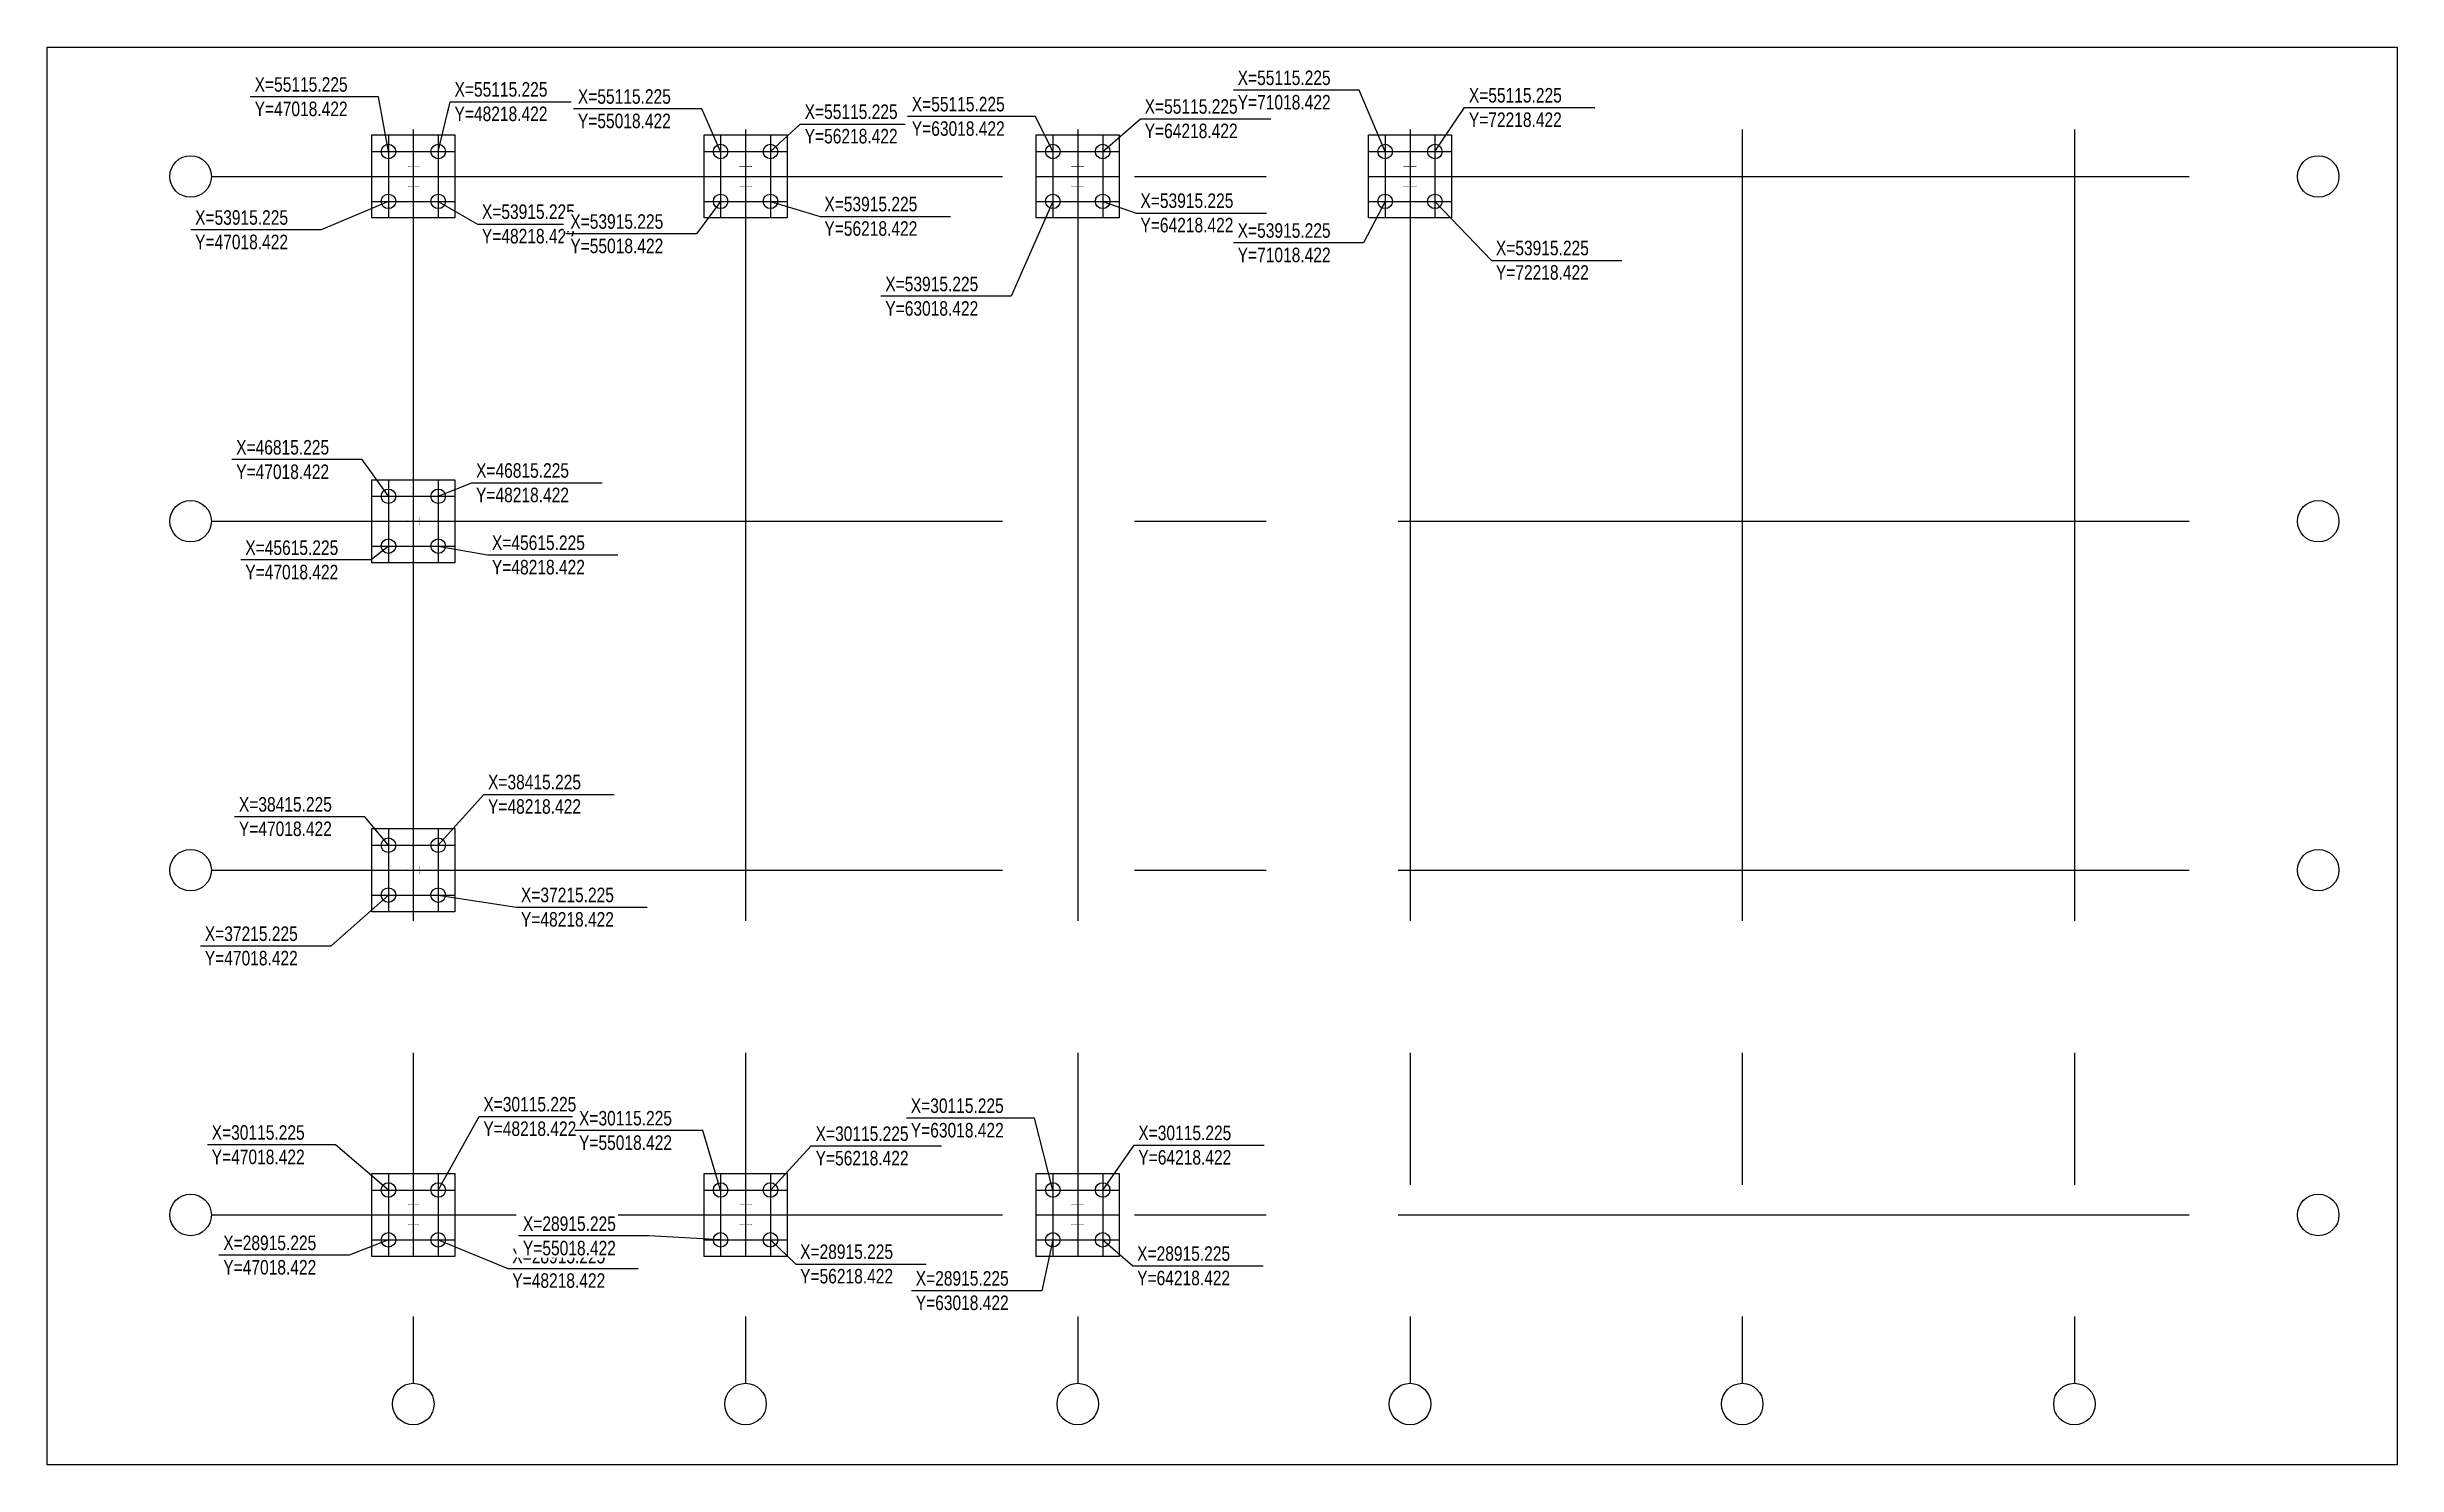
# Model space of a CAD drawing. Extents: x 38797 to 95385, y 23495 to 57631.
import ezdxf

# ---------------------------------------------------------------- set-up
doc = ezdxf.new("R2010")
doc.units = 0
doc.header["$LTSCALE"] = 1000
doc.header["$MEASUREMENT"] = 0
doc.linetypes.add('CENTER2', pattern=[28.575, 19.05, -3.175, 3.175, -3.175])
doc.linetypes.add('DASH', pattern=[0.35, 0.25, -0.1])
doc.layers.add('1A基础', color=7, linetype='Continuous', lineweight=25)
doc.layers.add('5A钢构件', color=210, linetype='Continuous', lineweight=20)
for name, color, linetype in [('DimZB', 3, 'Continuous'), ('DOTE', 1, 'Continuous'), ('PUB_DIM', 3, 'Continuous'), ('STXT_XG_THIN', 2, 'Continuous')]:
    doc.layers.add(name, color=color, linetype=linetype)
doc.styles.add('Dim_ZB', font='txt', dxfattribs={"width": 0.8})
doc.styles.get("Standard").update_dxf_attribs({"font": 'gbenor.shx', "bigfont": 'gbcbig.shx'})
doc.dimstyles.get("Standard").update_dxf_attribs({"dimscale": 100, "dimtxt": 3.5, "dimasz": 1, "dimexe": 2.5, "dimexo": 3, "dimgap": 1.5, "dimtad": 1, "dimdec": 0, "dimzin": 0, "dimdsep": 46, "dimtxsty": 'Standard', "dimblk": 'ARCHTICK', "dimcen": 0.09, "dimadec": 0, "dimazin": 0, "dimtfac": 1, "dimtdec": 0, "dimtix": 1, "dimtmove": 2, "dimatfit": 3, "dimfxl": 1, "dimtolj": 1, "dimtzin": 0, "dimarcsym": 0})

# ---------------------------------------------------------------- blocks, each defined once
blk = doc.blocks.new('GZ1')
at = {"layer": '5A钢构件', "const_width": 5}
for points in [[(554102, 171652), (554402, 171652)], [(554102, 171652), (554102, 171632)], [(554102, 171632), (554402, 171632)], [(554245, 171632), (554245, 171172)], [(554260, 171632), (554260, 171172)], [(554402, 171652), (554402, 171632)], [(554102, 171172), (554402, 171172)], [(554102, 171152), (554102, 171172)], [(554102, 171152), (554402, 171152)], [(554402, 171152), (554402, 171172)]]:
    blk.add_lwpolyline(points, dxfattribs=at)
at = {"layer": 'DOTE', "color": 1, "linetype": 'CENTER2'}
for p, q in [((554252, 171652), (554252, 171152)), ((554245, 171402), (554260, 171402))]:
    blk.add_line(p, q, dxfattribs=at)
blk = doc.blocks.new('GZ2')
at = {"layer": 'DOTE', "color": 1, "linetype": 'CENTER2'}
for p, q in [((600535, 165938), (600543, 165938)), ((600539, 166085), (600539, 165791))]:
    blk.add_line(p, q, dxfattribs=at)
at = {"layer": 'STXT_XG_THIN', "const_width": 3}
blk.add_lwpolyline([(600439, 165791), (600639, 165791), (600639, 165803), (600563, 165803, -0.414214), (600543, 165823), (600543, 166053, -0.414214), (600563, 166073), (600639, 166073), (600639, 166085), (600439, 166085), (600439, 166073), (600515, 166073, -0.414214), (600535, 166053), (600535, 165823, -0.414214), (600515, 165803), (600439, 165803), (600439, 165791)], format="xyb", dxfattribs=at)
blk = doc.blocks.new('GZ3')
at = {"layer": '5A钢构件', "const_width": 5}
for points in [[(597516, 172626), (597766, 172626)], [(597516, 172606), (597516, 172626)], [(597516, 172606), (597766, 172606)], [(597633, 172146), (597633, 172606)], [(597648, 172146), (597648, 172606)], [(597766, 172606), (597766, 172626)], [(597516, 172146), (597766, 172146)], [(597516, 172126), (597516, 172146)], [(597516, 172126), (597766, 172126)], [(597766, 172126), (597766, 172146)]]:
    blk.add_lwpolyline(points, dxfattribs=at)
at = {"layer": 'DOTE', "color": 1, "linetype": 'CENTER2'}
for p, q in [((597641, 172626), (597641, 172126)), ((597633, 172376), (597648, 172376))]:
    blk.add_line(p, q, dxfattribs=at)
blk = doc.blocks.new('_ArchTick')
at = {"color": 0, "linetype": 'ByBlock', "const_width": 0.4}
blk.add_lwpolyline([(-0.5, -0.5), (0.5, 0.5)], dxfattribs=at)
blk = doc.blocks.new('*U172', base_point=(47017, 55334))
at = {"insert": (43931, 55450), "char_height": 350, "attachment_point": 7, "style": 'Dim_ZB', "bg_fill": 3, "box_fill_scale": 1.15, "bg_fill_color": 256, "bg_fill_transparency": 0}
blk.add_mtext(' X=55115.225', dxfattribs=at)
at = {"insert": (43931, 55217), "char_height": 350, "attachment_point": 1, "style": 'Dim_ZB', "bg_fill": 3, "box_fill_scale": 1.15, "bg_fill_color": 256, "bg_fill_transparency": 0}
blk.add_mtext(' Y=47018.422', dxfattribs=at)
blk.add_line((47017, 55334), (43931, 55334))
blk = doc.blocks.new('*U174', base_point=(48247, 55280))
at = {"insert": (48247, 55396), "char_height": 350, "attachment_point": 7, "style": 'Dim_ZB', "bg_fill": 3, "box_fill_scale": 1.15, "bg_fill_color": 256, "bg_fill_transparency": 0}
blk.add_mtext(' X=55115.225', dxfattribs=at)
at = {"insert": (48247, 55163), "char_height": 350, "attachment_point": 1, "style": 'Dim_ZB', "bg_fill": 3, "box_fill_scale": 1.15, "bg_fill_color": 256, "bg_fill_transparency": 0}
blk.add_mtext(' Y=48218.422', dxfattribs=at)
blk.add_line((48247, 55280), (51386, 55280))
blk = doc.blocks.new('*U176', base_point=(46963, 53909))
at = {"insert": (43824, 54026), "char_height": 350, "attachment_point": 7, "style": 'Dim_ZB', "bg_fill": 3, "box_fill_scale": 1.15, "bg_fill_color": 256, "bg_fill_transparency": 0}
blk.add_mtext(' X=53915.225', dxfattribs=at)
at = {"insert": (43824, 53793), "char_height": 350, "attachment_point": 1, "style": 'Dim_ZB', "bg_fill": 3, "box_fill_scale": 1.15, "bg_fill_color": 256, "bg_fill_transparency": 0}
blk.add_mtext(' Y=47018.422', dxfattribs=at)
blk.add_line((46963, 53909), (43824, 53909))
blk = doc.blocks.new('*U178', base_point=(48280, 53888))
at = {"insert": (48280, 54005), "char_height": 350, "attachment_point": 7, "style": 'Dim_ZB', "bg_fill": 3, "box_fill_scale": 1.15, "bg_fill_color": 256, "bg_fill_transparency": 0}
blk.add_mtext(' X=53915.225', dxfattribs=at)
at = {"insert": (48280, 53771), "char_height": 350, "attachment_point": 1, "style": 'Dim_ZB', "bg_fill": 3, "box_fill_scale": 1.15, "bg_fill_color": 256, "bg_fill_transparency": 0}
blk.add_mtext(' Y=48218.422', dxfattribs=at)
blk.add_line((48280, 53888), (51418, 53888))
blk = doc.blocks.new('*U180', base_point=(54983, 55247))
at = {"insert": (51898, 55364), "char_height": 350, "attachment_point": 7, "style": 'Dim_ZB', "bg_fill": 3, "box_fill_scale": 1.15, "bg_fill_color": 256, "bg_fill_transparency": 0}
blk.add_mtext(' X=55115.225', dxfattribs=at)
at = {"insert": (51898, 55131), "char_height": 350, "attachment_point": 1, "style": 'Dim_ZB', "bg_fill": 3, "box_fill_scale": 1.15, "bg_fill_color": 256, "bg_fill_transparency": 0}
blk.add_mtext(' Y=55018.422', dxfattribs=at)
blk.add_line((54983, 55247), (51898, 55247))
blk = doc.blocks.new('*U182', base_point=(56300, 55247))
at = {"insert": (56300, 55364), "char_height": 350, "attachment_point": 7, "style": 'Dim_ZB', "bg_fill": 3, "box_fill_scale": 1.15, "bg_fill_color": 256, "bg_fill_transparency": 0}
blk.add_mtext(' X=55115.225', dxfattribs=at)
at = {"insert": (56300, 55131), "char_height": 350, "attachment_point": 1, "style": 'Dim_ZB', "bg_fill": 3, "box_fill_scale": 1.15, "bg_fill_color": 256, "bg_fill_transparency": 0}
blk.add_mtext(' Y=56218.422', dxfattribs=at)
blk.add_line((56300, 55247), (59439, 55247))
blk = doc.blocks.new('*U183', base_point=(56218, 53915))
at = {"insert": (56218, 54032), "char_height": 350, "attachment_point": 7, "style": 'Dim_ZB', "bg_fill": 3, "box_fill_scale": 1.15, "bg_fill_color": 256, "bg_fill_transparency": 0}
blk.add_mtext(' X=53915.225', dxfattribs=at)
at = {"insert": (56218, 53799), "char_height": 350, "attachment_point": 1, "style": 'Dim_ZB', "bg_fill": 3, "box_fill_scale": 1.15, "bg_fill_color": 256, "bg_fill_transparency": 0}
blk.add_mtext(' Y=56218.422', dxfattribs=at)
blk.add_line((56218, 53915), (59357, 53915))
blk = doc.blocks.new('*U185', base_point=(54994, 53866))
at = {"insert": (51855, 53983), "char_height": 350, "attachment_point": 7, "style": 'Dim_ZB', "bg_fill": 3, "box_fill_scale": 1.15, "bg_fill_color": 256, "bg_fill_transparency": 0}
blk.add_mtext(' X=53915.225', dxfattribs=at)
at = {"insert": (51855, 53750), "char_height": 350, "attachment_point": 1, "style": 'Dim_ZB', "bg_fill": 3, "box_fill_scale": 1.15, "bg_fill_color": 256, "bg_fill_transparency": 0}
blk.add_mtext(' Y=55018.422', dxfattribs=at)
blk.add_line((54994, 53866), (51855, 53866))
blk = doc.blocks.new('*U186', base_point=(63018, 55115))
at = {"insert": (59933, 55232), "char_height": 350, "attachment_point": 7, "style": 'Dim_ZB', "bg_fill": 3, "box_fill_scale": 1.15, "bg_fill_color": 256, "bg_fill_transparency": 0}
blk.add_mtext(' X=55115.225', dxfattribs=at)
at = {"insert": (59933, 54999), "char_height": 350, "attachment_point": 1, "style": 'Dim_ZB', "bg_fill": 3, "box_fill_scale": 1.15, "bg_fill_color": 256, "bg_fill_transparency": 0}
blk.add_mtext(' Y=63018.422', dxfattribs=at)
blk.add_line((63018, 55115), (59933, 55115))
blk = doc.blocks.new('*U188', base_point=(64262, 55150))
at = {"insert": (64262, 55266), "char_height": 350, "attachment_point": 7, "style": 'Dim_ZB', "bg_fill": 3, "box_fill_scale": 1.15, "bg_fill_color": 256, "bg_fill_transparency": 0}
blk.add_mtext(' X=55115.225', dxfattribs=at)
at = {"insert": (64262, 55033), "char_height": 350, "attachment_point": 1, "style": 'Dim_ZB', "bg_fill": 3, "box_fill_scale": 1.15, "bg_fill_color": 256, "bg_fill_transparency": 0}
blk.add_mtext(' Y=64218.422', dxfattribs=at)
blk.add_line((64262, 55150), (67400, 55150))
blk = doc.blocks.new('*U189', base_point=(64218, 53915))
at = {"insert": (64218, 54032), "char_height": 350, "attachment_point": 7, "style": 'Dim_ZB', "bg_fill": 3, "box_fill_scale": 1.15, "bg_fill_color": 256, "bg_fill_transparency": 0}
blk.add_mtext(' X=53915.225', dxfattribs=at)
at = {"insert": (64218, 53799), "char_height": 350, "attachment_point": 1, "style": 'Dim_ZB', "bg_fill": 3, "box_fill_scale": 1.15, "bg_fill_color": 256, "bg_fill_transparency": 0}
blk.add_mtext(' Y=64218.422', dxfattribs=at)
blk.add_line((64218, 53915), (67357, 53915))
blk = doc.blocks.new('*U191', base_point=(63011, 53859))
at = {"insert": (59872, 53975), "char_height": 350, "attachment_point": 7, "style": 'Dim_ZB', "bg_fill": 3, "box_fill_scale": 1.15, "bg_fill_color": 256, "bg_fill_transparency": 0}
blk.add_mtext(' X=53915.225', dxfattribs=at)
at = {"insert": (59872, 53742), "char_height": 350, "attachment_point": 1, "style": 'Dim_ZB', "bg_fill": 3, "box_fill_scale": 1.15, "bg_fill_color": 256, "bg_fill_transparency": 0}
blk.add_mtext(' Y=63018.422', dxfattribs=at)
blk.add_line((63011, 53859), (59872, 53859))
blk = doc.blocks.new('*U193', base_point=(48269, 46867))
at = {"insert": (48269, 46984), "char_height": 350, "attachment_point": 7, "style": 'Dim_ZB', "bg_fill": 3, "box_fill_scale": 1.15, "bg_fill_color": 256, "bg_fill_transparency": 0}
blk.add_mtext(' X=46815.225', dxfattribs=at)
at = {"insert": (48269, 46750), "char_height": 350, "attachment_point": 1, "style": 'Dim_ZB', "bg_fill": 3, "box_fill_scale": 1.15, "bg_fill_color": 256, "bg_fill_transparency": 0}
blk.add_mtext(' Y=48218.422', dxfattribs=at)
blk.add_line((48269, 46867), (51408, 46867))
blk = doc.blocks.new('*U195', base_point=(46902, 47009))
at = {"insert": (43763, 47126), "char_height": 350, "attachment_point": 7, "style": 'Dim_ZB', "bg_fill": 3, "box_fill_scale": 1.15, "bg_fill_color": 256, "bg_fill_transparency": 0}
blk.add_mtext(' X=46815.225', dxfattribs=at)
at = {"insert": (43763, 46892), "char_height": 350, "attachment_point": 1, "style": 'Dim_ZB', "bg_fill": 3, "box_fill_scale": 1.15, "bg_fill_color": 256, "bg_fill_transparency": 0}
blk.add_mtext(' Y=47018.422', dxfattribs=at)
blk.add_line((46902, 47009), (43763, 47009))
blk = doc.blocks.new('*U196', base_point=(47018, 45615))
at = {"insert": (43880, 45732), "char_height": 350, "attachment_point": 7, "style": 'Dim_ZB', "bg_fill": 3, "box_fill_scale": 1.15, "bg_fill_color": 256, "bg_fill_transparency": 0}
blk.add_mtext(' X=45615.225', dxfattribs=at)
at = {"insert": (43880, 45499), "char_height": 350, "attachment_point": 1, "style": 'Dim_ZB', "bg_fill": 3, "box_fill_scale": 1.15, "bg_fill_color": 256, "bg_fill_transparency": 0}
blk.add_mtext(' Y=47018.422', dxfattribs=at)
blk.add_line((47018, 45615), (43880, 45615))
blk = doc.blocks.new('*U198', base_point=(48280, 45610))
at = {"insert": (48280, 45726), "char_height": 350, "attachment_point": 7, "style": 'Dim_ZB', "bg_fill": 3, "box_fill_scale": 1.15, "bg_fill_color": 256, "bg_fill_transparency": 0}
blk.add_mtext(' X=45615.225', dxfattribs=at)
at = {"insert": (48280, 45493), "char_height": 350, "attachment_point": 1, "style": 'Dim_ZB', "bg_fill": 3, "box_fill_scale": 1.15, "bg_fill_color": 256, "bg_fill_transparency": 0}
blk.add_mtext(' Y=48218.422', dxfattribs=at)
blk.add_line((48280, 45610), (51418, 45610))
blk = doc.blocks.new('*U199', base_point=(72218, 55115))
at = {"insert": (72218, 55232), "char_height": 350, "attachment_point": 7, "style": 'Dim_ZB', "bg_fill": 3, "box_fill_scale": 1.15, "bg_fill_color": 256, "bg_fill_transparency": 0}
blk.add_mtext(' X=55115.225', dxfattribs=at)
at = {"insert": (72218, 54999), "char_height": 350, "attachment_point": 1, "style": 'Dim_ZB', "bg_fill": 3, "box_fill_scale": 1.15, "bg_fill_color": 256, "bg_fill_transparency": 0}
blk.add_mtext(' Y=72218.422', dxfattribs=at)
blk.add_line((72218, 55115), (75357, 55115))
blk = doc.blocks.new('*U201', base_point=(70643, 56190))
at = {"insert": (67611, 56306), "char_height": 350, "attachment_point": 7, "style": 'Dim_ZB', "bg_fill": 3, "box_fill_scale": 1.15, "bg_fill_color": 256, "bg_fill_transparency": 0}
blk.add_mtext(' X=55115.225', dxfattribs=at)
at = {"insert": (67611, 56073), "char_height": 350, "attachment_point": 1, "style": 'Dim_ZB', "bg_fill": 3, "box_fill_scale": 1.15, "bg_fill_color": 256, "bg_fill_transparency": 0}
blk.add_mtext(' Y=71018.422', dxfattribs=at)
blk.add_line((70643, 56190), (67611, 56190))
blk = doc.blocks.new('*U202', base_point=(71018, 53915))
at = {"insert": (67880, 54032), "char_height": 350, "attachment_point": 7, "style": 'Dim_ZB', "bg_fill": 3, "box_fill_scale": 1.15, "bg_fill_color": 256, "bg_fill_transparency": 0}
blk.add_mtext(' X=53915.225', dxfattribs=at)
at = {"insert": (67880, 53799), "char_height": 350, "attachment_point": 1, "style": 'Dim_ZB', "bg_fill": 3, "box_fill_scale": 1.15, "bg_fill_color": 256, "bg_fill_transparency": 0}
blk.add_mtext(' Y=71018.422', dxfattribs=at)
blk.add_line((71018, 53915), (67880, 53915))
blk = doc.blocks.new('*U204', base_point=(72298, 53832))
at = {"insert": (72298, 53949), "char_height": 350, "attachment_point": 7, "style": 'Dim_ZB', "bg_fill": 3, "box_fill_scale": 1.15, "bg_fill_color": 256, "bg_fill_transparency": 0}
blk.add_mtext(' X=53915.225', dxfattribs=at)
at = {"insert": (72298, 53716), "char_height": 350, "attachment_point": 1, "style": 'Dim_ZB', "bg_fill": 3, "box_fill_scale": 1.15, "bg_fill_color": 256, "bg_fill_transparency": 0}
blk.add_mtext(' Y=72218.422', dxfattribs=at)
blk.add_line((72298, 53832), (75436, 53832))
blk = doc.blocks.new('*U206', base_point=(46962, 38564))
at = {"insert": (43824, 38681), "char_height": 350, "attachment_point": 7, "style": 'Dim_ZB', "bg_fill": 3, "box_fill_scale": 1.15, "bg_fill_color": 256, "bg_fill_transparency": 0}
blk.add_mtext(' X=38415.225', dxfattribs=at)
at = {"insert": (43824, 38448), "char_height": 350, "attachment_point": 1, "style": 'Dim_ZB', "bg_fill": 3, "box_fill_scale": 1.15, "bg_fill_color": 256, "bg_fill_transparency": 0}
blk.add_mtext(' Y=47018.422', dxfattribs=at)
blk.add_line((46962, 38564), (43824, 38564))
blk = doc.blocks.new('*U208', base_point=(48378, 38876))
at = {"insert": (48378, 38992), "char_height": 350, "attachment_point": 7, "style": 'Dim_ZB', "bg_fill": 3, "box_fill_scale": 1.15, "bg_fill_color": 256, "bg_fill_transparency": 0}
blk.add_mtext(' X=38415.225', dxfattribs=at)
at = {"insert": (48378, 38759), "char_height": 350, "attachment_point": 1, "style": 'Dim_ZB', "bg_fill": 3, "box_fill_scale": 1.15, "bg_fill_color": 256, "bg_fill_transparency": 0}
blk.add_mtext(' Y=48218.422', dxfattribs=at)
blk.add_line((48378, 38876), (51517, 38876))
blk = doc.blocks.new('*U209', base_point=(48218, 37215))
at = {"insert": (48218, 37332), "char_height": 350, "attachment_point": 7, "style": 'Dim_ZB', "bg_fill": 3, "box_fill_scale": 1.15, "bg_fill_color": 256, "bg_fill_transparency": 0}
blk.add_mtext(' X=37215.225', dxfattribs=at)
at = {"insert": (48218, 37099), "char_height": 350, "attachment_point": 1, "style": 'Dim_ZB', "bg_fill": 3, "box_fill_scale": 1.15, "bg_fill_color": 256, "bg_fill_transparency": 0}
blk.add_mtext(' Y=48218.422', dxfattribs=at)
blk.add_line((48218, 37215), (51357, 37215))
blk = doc.blocks.new('*U211', base_point=(46877, 37205))
at = {"insert": (43739, 37322), "char_height": 350, "attachment_point": 7, "style": 'Dim_ZB', "bg_fill": 3, "box_fill_scale": 1.15, "bg_fill_color": 256, "bg_fill_transparency": 0}
blk.add_mtext(' X=37215.225', dxfattribs=at)
at = {"insert": (43739, 37089), "char_height": 350, "attachment_point": 1, "style": 'Dim_ZB', "bg_fill": 3, "box_fill_scale": 1.15, "bg_fill_color": 256, "bg_fill_transparency": 0}
blk.add_mtext(' Y=47018.422', dxfattribs=at)
blk.add_line((46877, 37205), (43739, 37205))
blk = doc.blocks.new('*U212', base_point=(47018, 30115))
at = {"insert": (43933, 30232), "char_height": 350, "attachment_point": 7, "style": 'Dim_ZB', "bg_fill": 3, "box_fill_scale": 1.15, "bg_fill_color": 256, "bg_fill_transparency": 0}
blk.add_mtext(' X=30115.225', dxfattribs=at)
at = {"insert": (43933, 29999), "char_height": 350, "attachment_point": 1, "style": 'Dim_ZB', "bg_fill": 3, "box_fill_scale": 1.15, "bg_fill_color": 256, "bg_fill_transparency": 0}
blk.add_mtext(' Y=47018.422', dxfattribs=at)
blk.add_line((47018, 30115), (43933, 30115))
blk = doc.blocks.new('*U214', base_point=(48860, 31515))
at = {"insert": (48860, 31632), "char_height": 350, "attachment_point": 7, "style": 'Dim_ZB', "bg_fill": 3, "box_fill_scale": 1.15, "bg_fill_color": 256, "bg_fill_transparency": 0}
blk.add_mtext(' X=30115.225', dxfattribs=at)
at = {"insert": (48860, 31398), "char_height": 350, "attachment_point": 1, "style": 'Dim_ZB', "bg_fill": 3, "box_fill_scale": 1.15, "bg_fill_color": 256, "bg_fill_transparency": 0}
blk.add_mtext(' Y=48218.422', dxfattribs=at)
blk.add_line((48860, 31515), (51999, 31515))
blk = doc.blocks.new('*U216', base_point=(46823, 28848))
at = {"insert": (43684, 28965), "char_height": 350, "attachment_point": 7, "style": 'Dim_ZB', "bg_fill": 3, "box_fill_scale": 1.15, "bg_fill_color": 256, "bg_fill_transparency": 0}
blk.add_mtext(' X=28915.225', dxfattribs=at)
at = {"insert": (43684, 28732), "char_height": 350, "attachment_point": 1, "style": 'Dim_ZB', "bg_fill": 3, "box_fill_scale": 1.15, "bg_fill_color": 256, "bg_fill_transparency": 0}
blk.add_mtext(' Y=47018.422', dxfattribs=at)
blk.add_line((46823, 28848), (43684, 28848))
blk = doc.blocks.new('*U218', base_point=(48298, 28866))
at = {"insert": (48298, 28983), "char_height": 350, "attachment_point": 7, "style": 'Dim_ZB', "bg_fill": 3, "box_fill_scale": 1.15, "bg_fill_color": 256, "bg_fill_transparency": 0}
blk.add_mtext(' X=28915.225', dxfattribs=at)
at = {"insert": (48298, 28749), "char_height": 350, "attachment_point": 1, "style": 'Dim_ZB', "bg_fill": 3, "box_fill_scale": 1.15, "bg_fill_color": 256, "bg_fill_transparency": 0}
blk.add_mtext(' Y=48218.422', dxfattribs=at)
blk.add_line((48298, 28866), (51437, 28866))
blk = doc.blocks.new('*U220', base_point=(54926, 30145))
at = {"insert": (51841, 30261), "char_height": 350, "attachment_point": 7, "style": 'Dim_ZB', "bg_fill": 3, "box_fill_scale": 1.15, "bg_fill_color": 256, "bg_fill_transparency": 0}
blk.add_mtext(' X=30115.225', dxfattribs=at)
at = {"insert": (51841, 30028), "char_height": 350, "attachment_point": 1, "style": 'Dim_ZB', "bg_fill": 3, "box_fill_scale": 1.15, "bg_fill_color": 256, "bg_fill_transparency": 0}
blk.add_mtext(' Y=55018.422', dxfattribs=at)
blk.add_line((54926, 30145), (51841, 30145))
blk = doc.blocks.new('*U222', base_point=(56455, 30376))
at = {"insert": (56455, 30492), "char_height": 350, "attachment_point": 7, "style": 'Dim_ZB', "bg_fill": 3, "box_fill_scale": 1.15, "bg_fill_color": 256, "bg_fill_transparency": 0}
blk.add_mtext(' X=30115.225', dxfattribs=at)
at = {"insert": (56455, 30259), "char_height": 350, "attachment_point": 1, "style": 'Dim_ZB', "bg_fill": 3, "box_fill_scale": 1.15, "bg_fill_color": 256, "bg_fill_transparency": 0}
blk.add_mtext(' Y=56218.422', dxfattribs=at)
blk.add_line((56455, 30376), (59593, 30376))
blk = doc.blocks.new('*U224', base_point=(54642, 28901))
at = {"insert": (51503, 29018), "char_height": 350, "attachment_point": 7, "style": 'Dim_ZB', "bg_fill": 3, "box_fill_scale": 1.15, "bg_fill_color": 256, "bg_fill_transparency": 0}
blk.add_mtext(' X=28915.225', dxfattribs=at)
at = {"insert": (51503, 28785), "char_height": 350, "attachment_point": 1, "style": 'Dim_ZB', "bg_fill": 3, "box_fill_scale": 1.15, "bg_fill_color": 256, "bg_fill_transparency": 0}
blk.add_mtext(' Y=55018.422', dxfattribs=at)
blk.add_line((54642, 28901), (51503, 28901))
blk = doc.blocks.new('*U226', base_point=(56330, 28937))
at = {"insert": (56330, 29054), "char_height": 350, "attachment_point": 7, "style": 'Dim_ZB', "bg_fill": 3, "box_fill_scale": 1.15, "bg_fill_color": 256, "bg_fill_transparency": 0}
blk.add_mtext(' X=28915.225', dxfattribs=at)
at = {"insert": (56330, 28820), "char_height": 350, "attachment_point": 1, "style": 'Dim_ZB', "bg_fill": 3, "box_fill_scale": 1.15, "bg_fill_color": 256, "bg_fill_transparency": 0}
blk.add_mtext(' Y=56218.422', dxfattribs=at)
blk.add_line((56330, 28937), (59469, 28937))
blk = doc.blocks.new('*U229', base_point=(64944, 31136))
at = {"insert": (64944, 31253), "char_height": 350, "attachment_point": 7, "style": 'Dim_ZB', "bg_fill": 3, "box_fill_scale": 1.15, "bg_fill_color": 256, "bg_fill_transparency": 0}
blk.add_mtext(' X=30115.225', dxfattribs=at)
at = {"insert": (64944, 31020), "char_height": 350, "attachment_point": 1, "style": 'Dim_ZB', "bg_fill": 3, "box_fill_scale": 1.15, "bg_fill_color": 256, "bg_fill_transparency": 0}
blk.add_mtext(' Y=64218.422', dxfattribs=at)
blk.add_line((64944, 31136), (68082, 31136))
blk = doc.blocks.new('*U231', base_point=(62950, 30766))
at = {"insert": (59864, 30883), "char_height": 350, "attachment_point": 7, "style": 'Dim_ZB', "bg_fill": 3, "box_fill_scale": 1.15, "bg_fill_color": 256, "bg_fill_transparency": 0}
blk.add_mtext(' X=30115.225', dxfattribs=at)
at = {"insert": (59864, 30649), "char_height": 350, "attachment_point": 1, "style": 'Dim_ZB', "bg_fill": 3, "box_fill_scale": 1.15, "bg_fill_color": 256, "bg_fill_transparency": 0}
blk.add_mtext(' Y=63018.422', dxfattribs=at)
blk.add_line((62950, 30766), (59864, 30766))
blk = doc.blocks.new('*U232', base_point=(63018, 28915))
at = {"insert": (59880, 29032), "char_height": 350, "attachment_point": 7, "style": 'Dim_ZB', "bg_fill": 3, "box_fill_scale": 1.15, "bg_fill_color": 256, "bg_fill_transparency": 0}
blk.add_mtext(' X=28915.225', dxfattribs=at)
at = {"insert": (59880, 28799), "char_height": 350, "attachment_point": 1, "style": 'Dim_ZB', "bg_fill": 3, "box_fill_scale": 1.15, "bg_fill_color": 256, "bg_fill_transparency": 0}
blk.add_mtext(' Y=63018.422', dxfattribs=at)
blk.add_line((63018, 28915), (59880, 28915))
blk = doc.blocks.new('*U234', base_point=(64345, 29058))
at = {"insert": (64345, 29174), "char_height": 350, "attachment_point": 7, "style": 'Dim_ZB', "bg_fill": 3, "box_fill_scale": 1.15, "bg_fill_color": 256, "bg_fill_transparency": 0}
blk.add_mtext(' X=28915.225', dxfattribs=at)
at = {"insert": (64345, 28941), "char_height": 350, "attachment_point": 1, "style": 'Dim_ZB', "bg_fill": 3, "box_fill_scale": 1.15, "bg_fill_color": 256, "bg_fill_transparency": 0}
blk.add_mtext(' Y=64218.422', dxfattribs=at)
blk.add_line((64345, 29058), (67484, 29058))

msp = doc.modelspace()

# ---------------------------------------------------------------- linework, layer by layer
msp.add_lwpolyline([(38797, 57631), (95385, 57631), (95385, 23495), (38797, 23495)], close=True)
at = {"layer": '1A基础', "linetype": 'DASH', "ltscale": 10}
for points in [[(46618, 55515), (48618, 55515), (48618, 53515), (46618, 53515)], [(54618, 55515), (56618, 55515), (56618, 53515), (54618, 53515)], [(62618, 55515), (64618, 55515), (64618, 53515), (62618, 53515)], [(70618, 55515), (72618, 55515), (72618, 53515), (70618, 53515)], [(46618, 47215), (48618, 47215), (48618, 45215), (46618, 45215)], [(46618, 38815), (48618, 38815), (48618, 36815), (46618, 36815)], [(46618, 30515), (48618, 30515), (48618, 28515), (46618, 28515)], [(54618, 30515), (56618, 30515), (56618, 28515), (54618, 28515)], [(62618, 30515), (64618, 30515), (64618, 28515), (62618, 28515)]]:
    msp.add_lwpolyline(points, close=True, dxfattribs=at)
at = {"layer": '1A基础', "color": 1}
for centre in [(47018, 55115), (48218, 55115), (55018, 55115), (56218, 55115), (63018, 55115), (64218, 55115), (71018, 55115), (72218, 55115), (47018, 53915), (48218, 53915), (55018, 53915), (56218, 53915), (63018, 53915), (64218, 53915), (71018, 53915), (72218, 53915), (47018, 46815), (48218, 46815), (47018, 45615), (48218, 45615), (47018, 38415), (48218, 38415), (47018, 37215), (48218, 37215), (47018, 30115), (48218, 30115), (55018, 30115), (56218, 30115), (63018, 30115), (64218, 30115), (47018, 28915), (48218, 28915), (55018, 28915), (56218, 28915), (63018, 28915), (64218, 28915)]:
    msp.add_circle(centre, 175, dxfattribs=at)
at = {"layer": 'DOTE', "color": 1, "linetype": 'CENTER2', "ltscale": 0.5}
for p, q in [((47018, 55515), (47018, 53515)), ((47618, 55515), (47618, 53515)), ((48218, 55515), (48218, 53515)), ((55018, 55515), (55018, 53515)), ((55618, 55515), (55618, 53515)), ((56218, 55515), (56218, 53515)), ((63018, 55515), (63018, 53515)), ((63618, 55515), (63618, 53515)), ((64218, 55515), (64218, 53515)), ((71018, 55515), (71018, 53515)), ((71618, 55515), (71618, 53515)), ((72218, 55515), (72218, 53515)), ((46618, 55115), (48618, 55115)), ((46793, 55115), (47243, 55115)), ((47018, 55340), (47018, 54890)), ((47993, 55115), (48443, 55115)), ((48218, 55340), (48218, 54890)), ((54618, 55115), (56618, 55115)), ((54793, 55115), (55243, 55115)), ((55018, 55340), (55018, 54890)), ((55993, 55115), (56443, 55115)), ((56218, 55340), (56218, 54890)), ((62618, 55115), (64618, 55115)), ((62793, 55115), (63243, 55115)), ((63018, 55340), (63018, 54890)), ((63993, 55115), (64443, 55115)), ((64218, 55340), (64218, 54890)), ((70618, 55115), (72618, 55115)), ((70793, 55115), (71243, 55115)), ((71018, 55340), (71018, 54890)), ((71993, 55115), (72443, 55115)), ((72218, 55340), (72218, 54890)), ((46618, 54515), (48618, 54515)), ((54618, 54515), (56618, 54515)), ((62618, 54515), (64618, 54515)), ((70618, 54515), (72618, 54515)), ((46618, 53915), (48618, 53915)), ((46793, 53915), (47243, 53915)), ((47018, 54140), (47018, 53690)), ((47993, 53915), (48443, 53915)), ((48218, 54140), (48218, 53690)), ((54618, 53915), (56618, 53915)), ((54793, 53915), (55243, 53915)), ((55018, 54140), (55018, 53690)), ((55993, 53915), (56443, 53915)), ((56218, 54140), (56218, 53690)), ((62618, 53915), (64618, 53915)), ((62793, 53915), (63243, 53915)), ((63018, 54140), (63018, 53690)), ((63993, 53915), (64443, 53915)), ((64218, 54140), (64218, 53690)), ((70618, 53915), (72618, 53915)), ((70793, 53915), (71243, 53915)), ((71018, 54140), (71018, 53690)), ((71993, 53915), (72443, 53915)), ((72218, 54140), (72218, 53690)), ((47018, 47215), (47018, 45215)), ((47018, 47040), (47018, 46590)), ((47618, 47215), (47618, 45215)), ((48218, 47215), (48218, 45215)), ((48218, 47040), (48218, 46590)), ((46618, 46815), (48618, 46815)), ((46793, 46815), (47243, 46815)), ((47993, 46815), (48443, 46815)), ((46618, 46215), (48618, 46215)), ((47018, 45840), (47018, 45390)), ((48218, 45840), (48218, 45390)), ((46618, 45615), (48618, 45615)), ((46793, 45615), (47243, 45615)), ((47993, 45615), (48443, 45615)), ((47018, 38815), (47018, 36815)), ((47018, 38640), (47018, 38190)), ((47618, 38815), (47618, 36815)), ((48218, 38815), (48218, 36815)), ((48218, 38640), (48218, 38190)), ((46618, 38415), (48618, 38415)), ((46793, 38415), (47243, 38415)), ((47993, 38415), (48443, 38415)), ((46618, 37815), (48618, 37815)), ((47018, 37440), (47018, 36990)), ((48218, 37440), (48218, 36990)), ((46618, 37215), (48618, 37215)), ((46793, 37215), (47243, 37215)), ((47993, 37215), (48443, 37215)), ((46618, 30115), (48618, 30115)), ((46793, 30115), (47243, 30115)), ((47018, 30515), (47018, 28515)), ((47018, 30340), (47018, 29890)), ((47618, 30515), (47618, 28515)), ((47993, 30115), (48443, 30115)), ((48218, 30515), (48218, 28515)), ((48218, 30340), (48218, 29890)), ((54618, 30115), (56618, 30115)), ((54793, 30115), (55243, 30115)), ((55018, 30515), (55018, 28515)), ((55018, 30340), (55018, 29890)), ((55618, 30515), (55618, 28515)), ((55993, 30115), (56443, 30115)), ((56218, 30515), (56218, 28515)), ((56218, 30340), (56218, 29890)), ((62618, 30115), (64618, 30115)), ((62793, 30115), (63243, 30115)), ((63018, 30515), (63018, 28515)), ((63018, 30340), (63018, 29890)), ((63618, 30515), (63618, 28515)), ((63993, 30115), (64443, 30115)), ((64218, 30515), (64218, 28515)), ((64218, 30340), (64218, 29890)), ((46618, 29515), (48618, 29515)), ((54618, 29515), (56618, 29515)), ((62618, 29515), (64618, 29515)), ((46618, 28915), (48618, 28915)), ((46793, 28915), (47243, 28915)), ((47018, 29140), (47018, 28690)), ((47993, 28915), (48443, 28915)), ((48218, 29140), (48218, 28690)), ((54618, 28915), (56618, 28915)), ((54793, 28915), (55243, 28915)), ((55018, 29140), (55018, 28690)), ((55993, 28915), (56443, 28915)), ((56218, 29140), (56218, 28690)), ((62618, 28915), (64618, 28915)), ((62793, 28915), (63243, 28915)), ((63018, 29140), (63018, 28690)), ((63993, 28915), (64443, 28915)), ((64218, 29140), (64218, 28690))]:
    msp.add_line(p, q, dxfattribs=at)
at = {"layer": 'DOTE', "color": 1, "linetype": 'CENTER2'}
for p, q in [((47618, 55643), (47618, 25462)), ((55618, 55643), (55618, 25462)), ((63618, 55643), (63618, 25462)), ((71618, 55643), (71618, 25462)), ((79618, 55643), (79618, 25462)), ((87618, 55643), (87618, 25462)), ((42755, 54515), (92988, 54515)), ((42755, 46215), (92988, 46215)), ((42755, 37815), (92988, 37815)), ((42755, 29515), (92988, 29515))]:
    msp.add_line(p, q, dxfattribs=at)
at = {"layer": 'PUB_DIM'}
for centre in [(42255, 54515), (93488, 54515), (42255, 46215), (93488, 46215), (42255, 37815), (93488, 37815), (42255, 29515), (93488, 29515), (47618, 24962), (55618, 24962), (63618, 24962), (71618, 24962), (79618, 24962), (87618, 24962)]:
    msp.add_circle(centre, 500, dxfattribs=at)

# ---------------------------------------------------------------- block references
at = {"layer": '5A钢构件'}
for name, p in [('GZ3', (-550023, -117860)), ('GZ1', (-498634, -116887)), ('GZ1', (-490634, -116887)), ('GZ1', (-482634, -116887)), ('GZ3', (-550023, -142860)), ('GZ1', (-498634, -141887)), ('GZ1', (-490634, -141887))]:
    msp.add_blockref(name, p, dxfattribs=at)
at = {"layer": '5A钢构件', "rotation": 90}
for p in [(213557, -554324), (213557, -562724)]:
    msp.add_blockref('GZ2', p, dxfattribs=at)

# ---------------------------------------------------------------- next in the draw order: block references
at = {"layer": 'DimZB'}
for name, p in [('*U172', (46779, 56434)), ('*U174', (48506, 56315)), ('*U199', (72931, 56172)), ('*U182', (56937, 55776)), ('*U188', (65125, 55904)), ('*U178', (49165, 53370)), ('*U183', (57412, 53553)), ('*U189', (65023, 53635)), ('*U176', (45398, 53230)), ('*U204', (73582, 52495)), ('*U191', (62018, 51630)), ('*U195', (46387, 47698)), ('*U193', (49024, 47140)), ('*U198', (49407, 45402)), ('*U196', (46606, 45282)), ('*U206', (46452, 39102)), ('*U208', (49313, 39640)), ('*U209', (50106, 36922)), ('*U211', (45631, 35988)), ('*U214', (49200, 31883)), ('*U212', (45744, 31203)), ('*U222', (57201, 31175)), ('*U229', (64972, 31193)), ('*U216', (46077, 28546)), ('*U218', (49897, 28227)), ('*U226', (56828, 28333)), ('*U234', (64944, 28289))]:
    msp.add_blockref(name, p, dxfattribs=at)

# ---------------------------------------------------------------- next in the draw order: block references
for name, p in [('*U180', (54562, 56143)), ('*U201', (70396, 56594)), ('*U186', (62602, 55959)), ('*U185', (54433, 53133)), ('*U202', (70502, 52917)), ('*U231', (62579, 31848)), ('*U220', (54589, 31548)), ('*U232', (62750, 27691))]:
    msp.add_blockref(name, p, dxfattribs=at)

# ---------------------------------------------------------------- next in the draw order: leaders
for points in [[(47018, 55115), (46779, 56434)], [(48218, 55115), (48506, 56315)], [(72218, 55115), (72931, 56172)], [(56218, 55115), (56937, 55776)], [(64218, 55115), (65125, 55904)], [(47018, 53915), (45398, 53230)], [(48218, 53915), (49165, 53370)], [(56218, 53915), (57412, 53553)], [(63018, 53915), (62018, 51630)], [(64218, 53915), (65023, 53635)], [(72218, 53915), (73582, 52495)], [(47018, 46815), (46387, 47698)], [(48218, 46815), (49024, 47140)], [(47018, 45615), (46606, 45282)], [(48218, 45615), (49407, 45402)], [(48218, 38415), (49313, 39640)], [(47018, 38415), (46452, 39102)], [(47018, 37215), (45631, 35988)], [(48218, 37215), (50106, 36922)], [(48218, 30115), (49200, 31883)], [(47018, 30115), (45744, 31203)], [(56218, 30115), (57201, 31175)], [(64218, 30115), (64972, 31193)], [(47018, 28915), (46077, 28546)], [(48218, 28915), (49897, 28227)], [(56218, 28915), (56828, 28333)], [(64218, 28915), (64944, 28289)]]:
    msp.add_leader(points, dimstyle='Standard', override={"dimzin": 8, "dimldrblk": 'None'}, dxfattribs=at)

# ---------------------------------------------------------------- next in the draw order: block references
msp.add_blockref('*U224', (53292, 29008), dxfattribs=at)

# ---------------------------------------------------------------- next in the draw order: leaders
for points in [[(71018, 55115), (70396, 56594)], [(55018, 55115), (54562, 56143)], [(63018, 55115), (62602, 55959)], [(55018, 53915), (54433, 53133)], [(71018, 53915), (70502, 52917)], [(63018, 30115), (62579, 31848)], [(55018, 30115), (54589, 31548)], [(63018, 28915), (62750, 27691)]]:
    msp.add_leader(points, dimstyle='Standard', override={"dimzin": 8, "dimldrblk": 'None'}, dxfattribs=at)

# ---------------------------------------------------------------- next in the draw order: leaders
msp.add_leader([(55018, 28915), (53292, 29008)], dimstyle='Standard', override={"dimzin": 8, "dimldrblk": 'None'}, dxfattribs=at)

doc.saveas('drawing.dxf')
